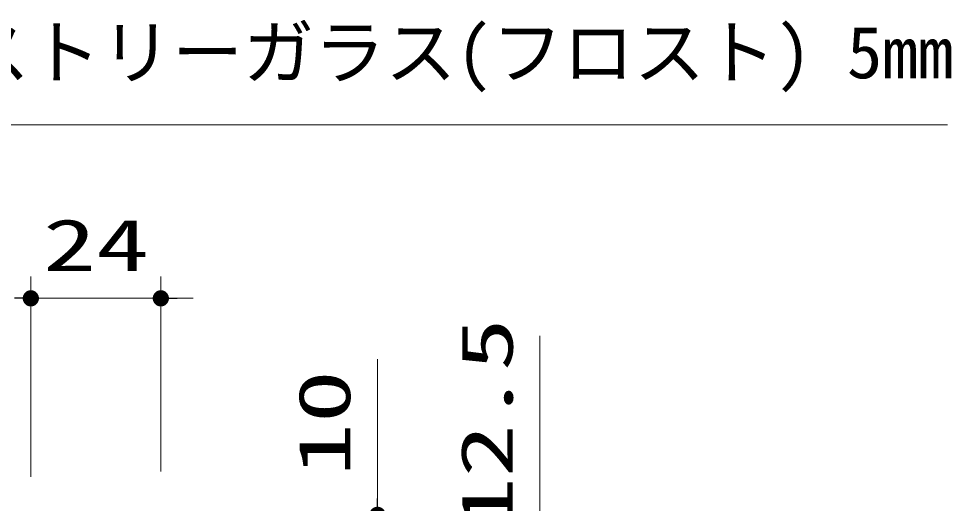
# Model space of a CAD drawing. Units: millimetres, scale not verified. Extents: x -1306 to 1306, y -607 to 607.
# Drawn here: x -220.2 to -48, y -211 to -121.4 of the extents above; entities that cross this region are included whole.
import ezdxf
from ezdxf.enums import TextEntityAlignment as Align

# ---------------------------------------------------------------- set-up
doc = ezdxf.new("R2010")
doc.units = ezdxf.units.MM
doc.header["$LTSCALE"] = 5
doc.header["$PDMODE"] = 32
doc.header["$PDSIZE"] = 2.5
for name, color, linetype, lineweight in [('1-1_寸法線', 3, 'Continuous', 13), ('1-4_DEFPOINTS', 7, 'Continuous', 5), ('1-5_0', 3, 'Continuous', 25)]:
    doc.layers.add(name, color=color, linetype=linetype, lineweight=lineweight)
doc.styles.add('ＭＳ ゴシック', font='')
doc.styles.get('ＭＳ ゴシック').set_extended_font_data('MS Gothic')

# ---------------------------------------------------------------- blocks, each defined once
blk = doc.blocks.new('_DOT')
at = {"layer": '1-5_0'}
blk.add_line((-2.5, 0), (-5, 0), dxfattribs=at)
for points in [[(0, 0), (-2.5, 0), (-2.48, 0.313)], [(0, 0), (-2.48, -0.313), (-2.5, 0)], [(0, 0), (-2.48, 0.313), (-2.421, 0.622)], [(0, 0), (-2.421, -0.622), (-2.48, -0.313)], [(0, 0), (-2.421, 0.622), (-2.324, 0.92)], [(0, 0), (-2.324, -0.92), (-2.421, -0.622)], [(0, 0), (-2.324, 0.92), (-2.191, 1.204)], [(0, 0), (-2.191, -1.204), (-2.324, -0.92)], [(0, 0), (-2.191, 1.204), (-2.023, 1.469)], [(0, 0), (-2.023, -1.469), (-2.191, -1.204)], [(0, 0), (-2.023, 1.469), (-1.822, 1.711)], [(0, 0), (-1.822, -1.711), (-2.023, -1.469)], [(0, 0), (-1.822, 1.711), (-1.594, 1.926)], [(0, 0), (-1.594, -1.926), (-1.822, -1.711)], [(0, 0), (-1.594, 1.926), (-1.34, 2.111)], [(0, 0), (-1.34, -2.111), (-1.594, -1.926)], [(0, 0), (-1.34, 2.111), (-1.064, 2.262)], [(0, 0), (-1.064, -2.262), (-1.34, -2.111)], [(0, 0), (-1.064, 2.262), (-0.773, 2.378)], [(0, 0), (-0.773, -2.378), (-1.064, -2.262)], [(0, 0), (-0.773, 2.378), (-0.468, 2.456)], [(0, 0), (-0.468, -2.456), (-0.773, -2.378)], [(0, 0), (-0.468, 2.456), (-0.157, 2.495)], [(0, 0), (-0.157, -2.495), (-0.468, -2.456)], [(0, 0), (-0.157, 2.495), (0.157, 2.495)], [(0, 0), (0.157, -2.495), (-0.157, -2.495)], [(0, 0), (0.157, 2.495), (0.468, 2.456)], [(0, 0), (0.468, 2.456), (0.773, 2.378)], [(0, 0), (0.773, 2.378), (1.064, 2.262)], [(0, 0), (1.064, 2.262), (1.34, 2.111)], [(0, 0), (1.34, 2.111), (1.594, 1.926)], [(0, 0), (1.594, 1.926), (1.822, 1.711)], [(0, 0), (1.822, 1.711), (2.023, 1.469)], [(0, 0), (2.023, 1.469), (2.191, 1.204)], [(0, 0), (2.191, 1.204), (2.324, 0.92)], [(0, 0), (2.324, 0.92), (2.421, 0.622)], [(0, 0), (2.421, 0.622), (2.48, 0.313)], [(0, 0), (2.48, 0.313), (2.5, 0)], [(0, 0), (0.468, -2.456), (0.157, -2.495)], [(0, 0), (0.773, -2.378), (0.468, -2.456)], [(0, 0), (1.064, -2.262), (0.773, -2.378)], [(0, 0), (1.34, -2.111), (1.064, -2.262)], [(0, 0), (1.594, -1.926), (1.34, -2.111)], [(0, 0), (1.822, -1.711), (1.594, -1.926)], [(0, 0), (2.023, -1.469), (1.822, -1.711)], [(0, 0), (2.191, -1.204), (2.023, -1.469)], [(0, 0), (2.324, -0.92), (2.191, -1.204)], [(0, 0), (2.421, -0.622), (2.324, -0.92)], [(0, 0), (2.48, -0.313), (2.421, -0.622)], [(0, 0), (2.5, 0), (2.48, -0.313)]]:
    blk.add_solid(points, dxfattribs=at)

msp = doc.modelspace()

# ---------------------------------------------------------------- linework, layer by layer
at = {"layer": '1-1_寸法線'}
for p, q in [((-217.98, -206.112), (-217.98, -169.112)), ((-217.98, -206.112), (-217.98, -169.112)), ((-193.98, -205.112), (-193.98, -169.112)), ((-217.98, -173.112), (-193.98, -173.112)), ((-190.98, -173.112), (-187.98, -173.112)), ((-123.98, -220.112), (-123.98, -180.065)), ((-153.98, -210.112), (-153.98, -184.35))]:
    msp.add_line(p, q, dxfattribs=at)
msp.add_lwpolyline([(-48.754, -141.038), (-304.317, -141.038), (-340.849, -282.541)], dxfattribs=at)
at = {"layer": '1-4_DEFPOINTS'}
for p in [(-217.98, -173.112), (-193.98, -173.112)]:
    msp.add_point(p, dxfattribs=at)

# ---------------------------------------------------------------- block references
at = {"layer": '1-1_寸法線', "xscale": 0.6, "yscale": 0.6}
msp.add_blockref('_DOT', (-217.98, -173.112), dxfattribs=at)
msp.add_blockref('_DOT', (-217.98, -173.112), dxfattribs=at)
for p, rotation in [((-193.98, -173.112), 180), ((-153.98, -213.112), 270)]:
    msp.add_blockref('_DOT', p, dxfattribs=dict(at, rotation=rotation))

# ---------------------------------------------------------------- texts
at = {"layer": '1-1_寸法線', "style": 'ＭＳ ゴシック'}
msp.add_text('熱処理タペストリーガラス(フロスト) 5mm', height=9.621, dxfattribs=at).set_placement((-296.917, -135.359), align=Align.BOTTOM_LEFT)
at = {"layer": '1-1_寸法線', "style": 'ＭＳ ゴシック', "width": 1.5}
msp.add_text('24', height=9.604, dxfattribs=at).set_placement((-215.742, -170.963), align=Align.BOTTOM_LEFT)
for s, p in [('12.5', (-126.13, -215.969)), ('10', (-156.13, -205.969))]:
    msp.add_text(s, height=9.604, rotation=90, dxfattribs=at).set_placement(p, align=Align.BOTTOM_LEFT)

doc.saveas('drawing.dxf')
